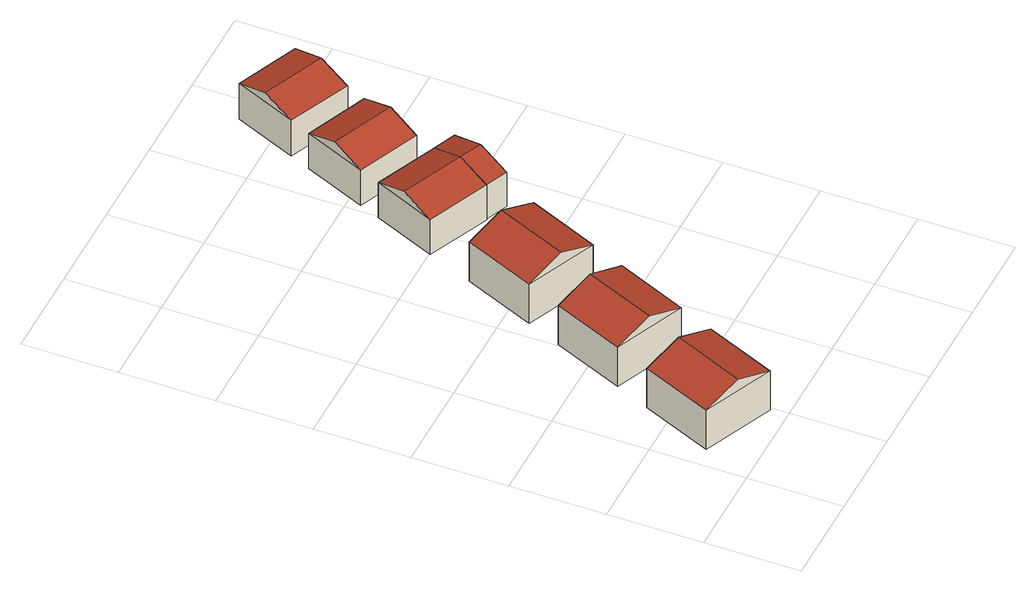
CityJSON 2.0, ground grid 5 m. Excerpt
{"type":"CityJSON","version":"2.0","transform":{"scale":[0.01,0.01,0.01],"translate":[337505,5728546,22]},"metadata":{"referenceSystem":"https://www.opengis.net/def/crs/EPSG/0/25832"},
"CityObjects":{
"building1":{"type":"Building","attributes":{"Geometrietyp2DReferenz":"3000","Gemeindeschluessel":"05170048","function":"31001_2100","roofType":"3100","measuredHeight":3.15},"address":[{"country":"Germany","locality":"Wesel","thoroughfareNumber":"10","thoroughfareName":"An der Lackfabrik"}],"geometry":[{"type":"Solid","lod":"2","boundaries":[[[[0,1,2,3]],[[4,5,1,0]],[[6,7,5,4]],[[3,2,7,6]],[[0,8,4]],[[6,9,3]],[[3,9,8,0]],[[4,8,9,6]],[[1,5,7,2]]]],"semantics":{"surfaces":[{"type":"WallSurface"},{"type":"RoofSurface"},{"type":"GroundSurface"}],"values":[[0,0,0,0,0,0,1,1,2]]}}]},
"building2":{"type":"Building","attributes":{"Geometrietyp2DReferenz":"3000","Gemeindeschluessel":"05170048","function":"31001_2100","roofType":"3100","measuredHeight":3.17},"address":[{"country":"Germany","locality":"Wesel","thoroughfareNumber":"10","thoroughfareName":"An der Lackfabrik"}],"geometry":[{"type":"Solid","lod":"2","boundaries":[[[[10,11,12,13]],[[14,15,11,10]],[[16,17,15,14]],[[13,12,17,16]],[[10,18,14]],[[16,19,13]],[[13,19,18,10]],[[14,18,19,16]],[[11,15,17,12]]]],"semantics":{"surfaces":[{"type":"WallSurface"},{"type":"RoofSurface"},{"type":"GroundSurface"}],"values":[[0,0,0,0,0,0,1,1,2]]}}]},
"building3":{"type":"Building","attributes":{"Geometrietyp2DReferenz":"3000","Gemeindeschluessel":"05170048","function":"31001_2100","roofType":"3100","measuredHeight":3.2},"address":[{"country":"Germany","locality":"Wesel","thoroughfareNumber":"10","thoroughfareName":"An der Lackfabrik"}],"geometry":[{"type":"Solid","lod":"2","boundaries":[[[[20,21,22,23]],[[24,25,21,20]],[[26,27,25,24]],[[23,22,27,26]],[[20,28,24]],[[26,29,23]],[[23,29,28,20]],[[24,28,29,26]],[[21,25,27,22]]]],"semantics":{"surfaces":[{"type":"WallSurface"},{"type":"RoofSurface"},{"type":"GroundSurface"}],"values":[[0,0,0,0,0,0,1,1,2]]}}]},
"building4":{"type":"Building","attributes":{"Geometrietyp2DReferenz":"3000","Gemeindeschluessel":"05170048","function":"31001_2100","roofType":"3100","measuredHeight":2.78},"address":[{"country":"Germany","locality":"Wesel","thoroughfareNumber":"10","thoroughfareName":"An der Lackfabrik"}],"geometry":[{"type":"Solid","lod":"2","boundaries":[[[[30,31,32,33]],[[34,35,31,30]],[[36,37,35,34]],[[33,32,37,36]],[[30,38,34]],[[36,39,33]],[[33,39,38,30]],[[34,38,39,36]],[[31,35,37,32]]]],"semantics":{"surfaces":[{"type":"WallSurface"},{"type":"RoofSurface"},{"type":"GroundSurface"}],"values":[[0,0,0,0,0,0,1,1,2]]}}]},
"building5":{"type":"Building","attributes":{"Geometrietyp2DReferenz":"3000","Gemeindeschluessel":"05170048","function":"51009_1610","roofType":"3100","measuredHeight":2.74},"geometry":[{"type":"Solid","lod":"2","boundaries":[[[[33,40,41,42]],[[36,43,40,33]],[[44,45,43,36]],[[42,41,45,44]],[[33,39,36]],[[44,46,42]],[[42,46,39,33]],[[36,39,46,44]],[[40,43,45,41]]]],"semantics":{"surfaces":[{"type":"WallSurface"},{"type":"RoofSurface"},{"type":"GroundSurface"}],"values":[[0,0,0,0,0,0,1,1,2]]}}]},
"building6":{"type":"Building","attributes":{"Geometrietyp2DReferenz":"3000","Gemeindeschluessel":"05170048","function":"31001_2100","roofType":"3100","measuredHeight":2.81},"address":[{"country":"Germany","locality":"Wesel","thoroughfareNumber":"10","thoroughfareName":"An der Lackfabrik"}],"geometry":[{"type":"Solid","lod":"2","boundaries":[[[[47,48,49,50]],[[51,52,48,47]],[[53,54,52,51]],[[50,49,54,53]],[[47,55,51]],[[53,56,50]],[[50,56,55,47]],[[51,55,56,53]],[[48,52,54,49]]]],"semantics":{"surfaces":[{"type":"WallSurface"},{"type":"RoofSurface"},{"type":"GroundSurface"}],"values":[[0,0,0,0,0,0,1,1,2]]}}]},
"building7":{"type":"Building","attributes":{"Geometrietyp2DReferenz":"3000","Gemeindeschluessel":"05170048","function":"31001_2100","roofType":"3100","measuredHeight":2.8},"address":[{"country":"Germany","locality":"Wesel","thoroughfareNumber":"10","thoroughfareName":"An der Lackfabrik"}],"geometry":[{"type":"Solid","lod":"2","boundaries":[[[[57,58,59,60]],[[61,62,58,57]],[[63,64,62,61]],[[60,59,64,63]],[[57,65,61]],[[63,66,60]],[[60,66,65,57]],[[61,65,66,63]],[[58,62,64,59]]]],"semantics":{"surfaces":[{"type":"WallSurface"},{"type":"RoofSurface"},{"type":"GroundSurface"}],"values":[[0,0,0,0,0,0,1,1,2]]}}]}
},
"vertices":[
[475,87,339],[475,87,96],[637,463,96],[637,463,339],[99,249,339],[99,249,96],[260,625,339],[260,625,96],[287,168,411],[449,544,411],
[717,648,340],[717,648,96],[879,1024,96],[879,1024,340],[341,809,340],[341,809,96],[501,1184,340],[501,1184,96],[529,728,413],[690,1104,413],
[959,1207,340],[959,1207,96],[1121,1583,96],[1121,1583,340],[582,1369,340],[582,1369,96],[744,1746,340],[744,1746,96],[771,1288,416],[932,1665,416],
[851,1993,305],[851,1993,87],[1182,1851,87],[1182,1851,305],[993,2323,305],[993,2323,87],[1325,2181,305],[1325,2181,87],[922,2158,365],[1254,2016,365],
[1182,1851,91],[1302,1799,91],[1302,1799,305],[1325,2181,91],[1445,2130,305],[1445,2130,91],[1373,1965,365],
[1040,2432,303],[1040,2432,84],[1372,2292,84],[1372,2292,303],[1182,2763,303],[1182,2763,84],[1515,2623,303],[1515,2623,84],[1111,2598,365],[1444,2457,365],
[1231,2872,305],[1231,2872,83],[1562,2730,83],[1562,2730,305],[1373,3203,305],[1373,3203,83],[1706,3062,305],[1706,3062,83],[1302,3038,363],[1634,2896,363]
]}
